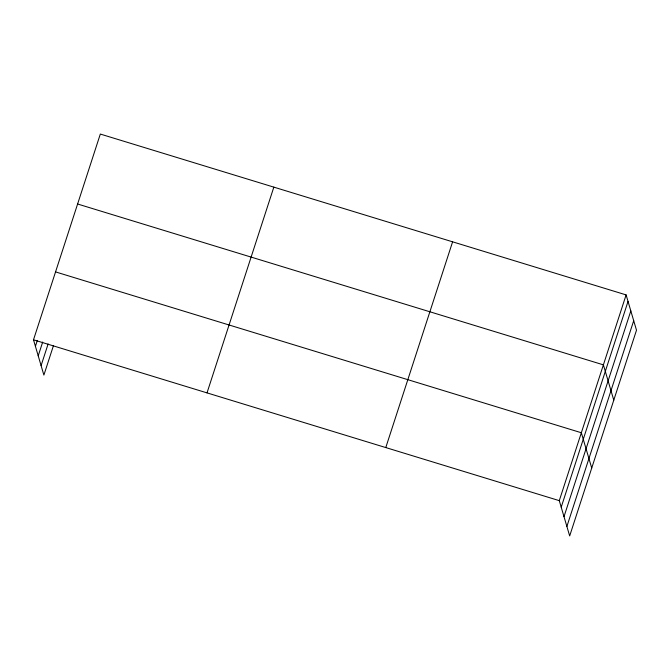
<?xml version="1.0" encoding="UTF-8"?>
<svg xmlns="http://www.w3.org/2000/svg" width="670" height="670" viewBox="0 0 670 670"><rect width="100%" height="100%" fill="white"/><g stroke="black" fill="none" stroke-linecap="round" stroke-linejoin="round"><path stroke-width="1" d="M53.474 345.578L43.885 375.099L33.5 339.799L100.324 134.059L626.115 294.901L636.5 330.201L569.676 535.941L559.283 500.649L626.115 294.901M35.418 346.323L37.336 340.419M38.215 355.82L42.687 342.043M41.096 365.602L48.123 343.953M207.013 392.88L273.837 187.131M385.778 447.568L452.602 241.82M561.209 507.173L628.033 301.425M563.998 516.662L630.822 310.922M566.879 526.452L633.703 320.704M77.603 204.007L603.394 364.857L613.779 400.158M55.551 271.903L581.342 432.753L591.727 468.045M33.5 339.799L559.283 500.649"/></g></svg>
